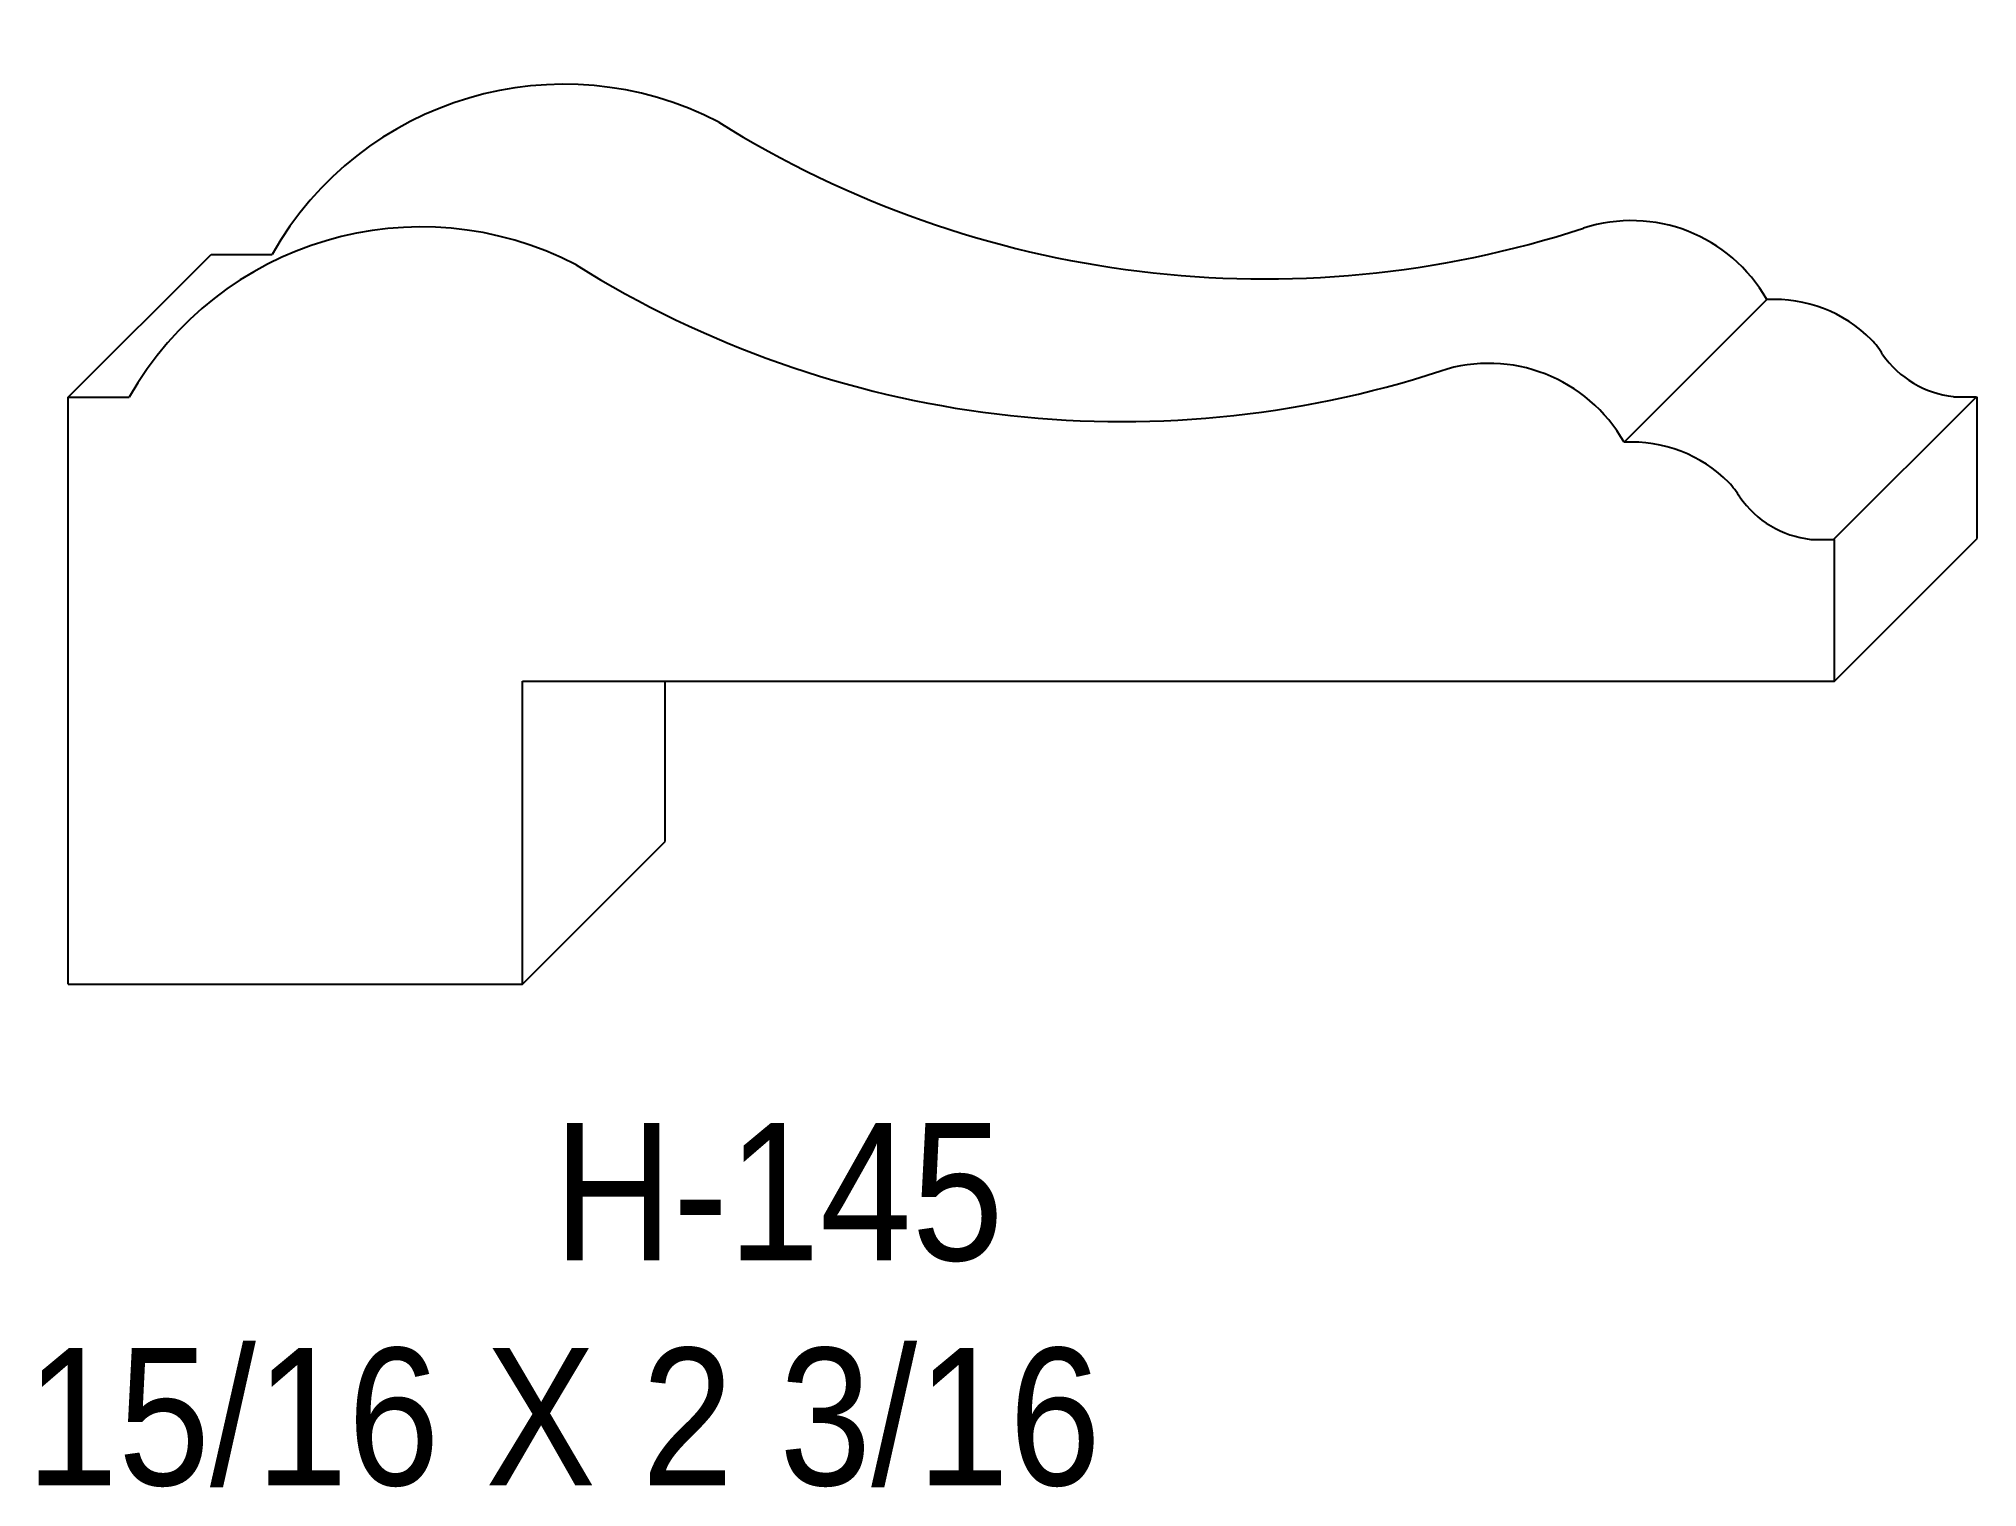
# Model space of a CAD drawing. Extents: x 106.57 to 108.98, y 164.92 to 166.72.
import ezdxf

# ---------------------------------------------------------------- set-up
doc = ezdxf.new("R2010")
doc.units = 0
doc.header["$LTSCALE"] = 5
doc.layers.add('PROFILE', color=7, linetype='CONTINUOUS')
doc.styles.add('TXT', font='TXT', dxfattribs={"height": 3.5})

msp = doc.modelspace()

# ---------------------------------------------------------------- linework, layer by layer
at = {"layer": 'PROFILE', "color": 1, "linetype": 'CONTINUOUS'}
for p, q in [((106.6113, 166.2724), (106.7881, 166.4491)), ((106.7881, 166.4491), (106.8637, 166.4491)), ((108.5378, 166.2166), (108.7146, 166.3933)), ((106.6113, 166.2724), (106.6869, 166.2724)), ((106.6113, 165.5457), (106.6113, 166.2724)), ((108.7971, 166.0963), (108.9739, 166.273)), ((108.9456, 166.273), (108.9739, 166.273)), ((108.975, 166.0973), (108.975, 166.273)), ((108.7689, 166.0963), (108.7971, 166.0963)), ((108.7983, 165.9206), (108.975, 166.0973)), ((108.7983, 165.9206), (108.7983, 166.0963)), ((107.1737, 165.5457), (107.1737, 165.9206)), ((107.1737, 165.9206), (108.7983, 165.9206)), ((107.3504, 165.7224), (107.3504, 165.9206)), ((107.1737, 165.5457), (107.3504, 165.7224)), ((106.6113, 165.5457), (107.1737, 165.5457))]:
    msp.add_line(p, q, dxfattribs=at)
for centre, major_axis, start_param, end_param in [((107.2251, 166.2445), (0.4154, 0), 1.090439, 2.626338), ((108.0927, 167.6929), (0, 1.274), -3.700638, -2.826609), ((107.0484, 166.0678), (0, 0.4154), -0.480357, 1.055542), ((108.547, 166.2986), (0.1924, 0), 0.514503, 1.88578), ((107.916, 167.5162), (0, 1.274), -3.700638, -2.826609), ((108.724, 166.2243), (0, 0.1692), -0.789565, 0.056112), ((108.3703, 166.1219), (0.1924, 0), 0.514503, 1.88578), ((108.77, 166.2742), (0, 0.1016), -1.043253, -0.819522), ((108.9597, 166.3968), (0, 0.1245), -4.101327, -3.255208), ((108.5473, 166.0476), (0, 0.1692), -0.789565, 0.056112), ((108.5932, 166.0974), (0, 0.1016), -1.043253, -0.819522), ((108.783, 166.22), (0, 0.1245), -4.101327, -3.255208)]:
    msp.add_ellipse(centre, major_axis=major_axis, ratio=1, start_param=start_param, end_param=end_param, dxfattribs=at)

# ---------------------------------------------------------------- texts
at = {"layer": 'PROFILE', "color": 1, "linetype": 'CONTINUOUS', "style": 'TXT', "width": 0.9}
for s, height, p in [('H-145', 0.16996, (107.2123, 165.2036)), ('15/16 X 2 3/16', 0.169956, (106.5593, 164.9251))]:
    msp.add_text(s, height=height, dxfattribs=at).set_placement(p)

doc.saveas('drawing.dxf')
